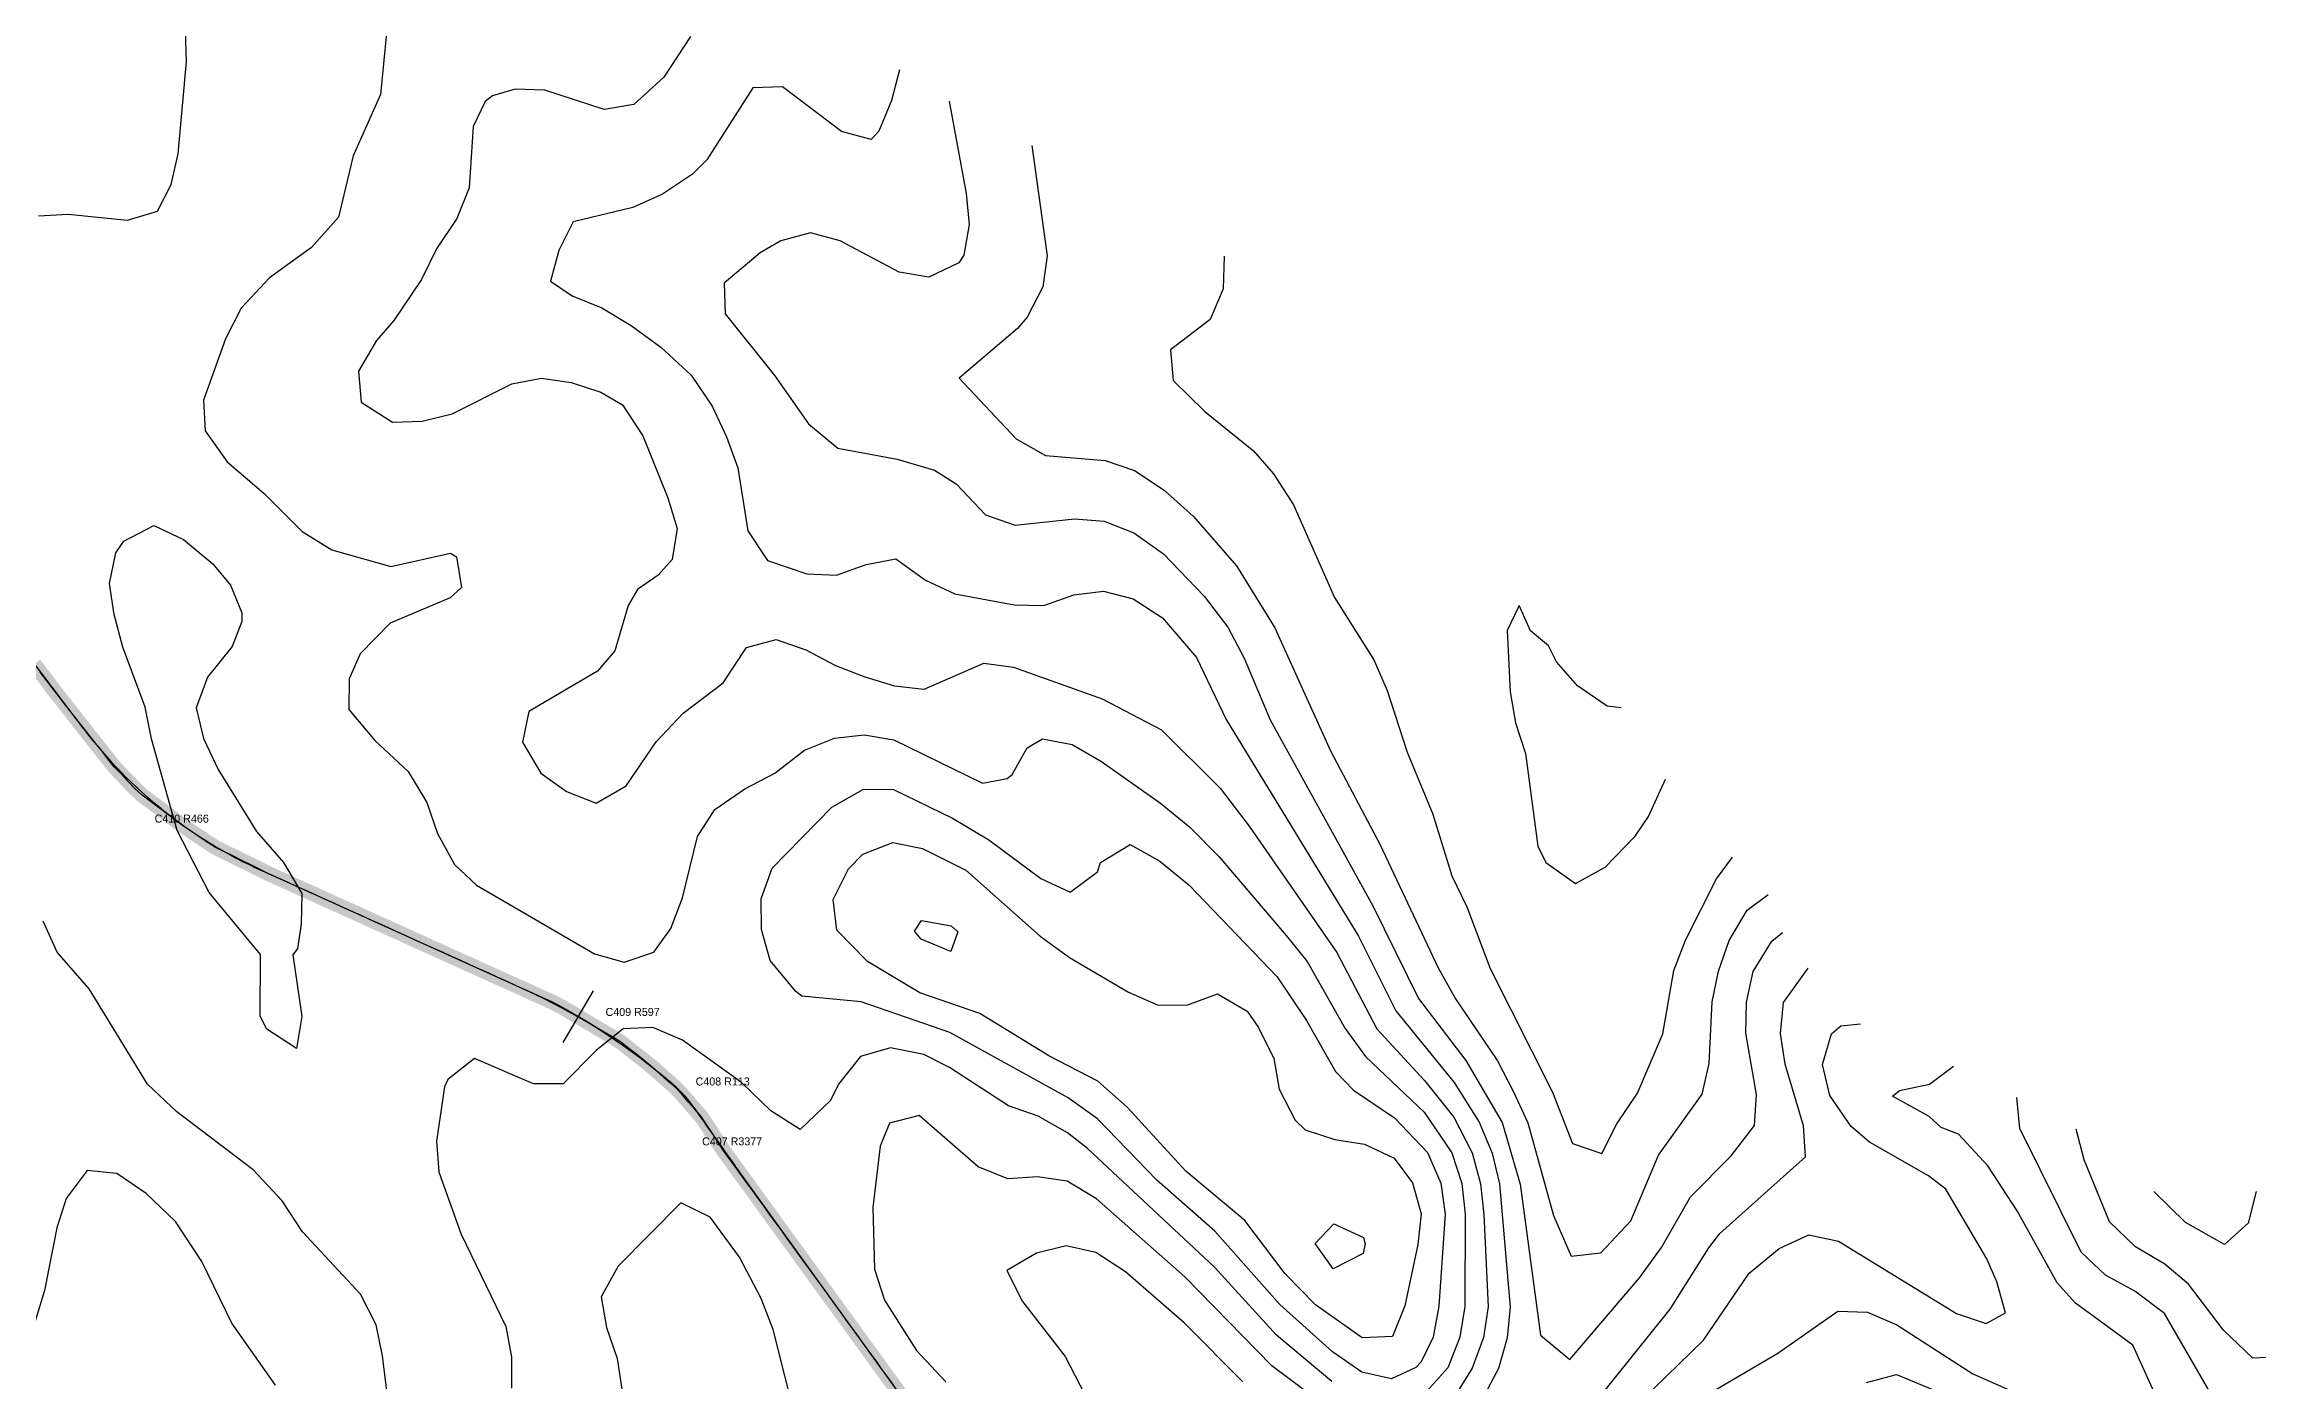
# Model space of a CAD drawing. Header units: metres. Extents: x 697254 to 930473, y 8023396 to 8227001.
# Drawn here: x 747557 to 749770, y 8189080 to 8190417 of the extents above; entities that cross this region are included whole.
import ezdxf

# ---------------------------------------------------------------- set-up
doc = ezdxf.new("R2010")
doc.units = ezdxf.units.M
for name, color, linetype in [('ALIGNMENT_FITTED', 4, 'Continuous'), ('CENTRELINE', 7, 'Continuous'), ('CHAINAGE', 7, 'Continuous'), ('CONTOUR_10M', 33, 'Continuous'), ('CONTOUR_INDEX_50M', 34, 'Continuous'), ('CURVE_LABELS', 4, 'Continuous'), ('GRADE_0-4', 3, 'Continuous'), ('GRADE_4-6', 2, 'Continuous')]:
    doc.layers.add(name, color=color, linetype=linetype)

msp = doc.modelspace()

# ---------------------------------------------------------------- linework, layer by layer
at = {"layer": 'ALIGNMENT_FITTED'}
for p, q in [((747596.1, 8189732.5), (747341.6, 8190066.5)), ((748038.3, 8189471.1), (747774.7, 8189590.3)), ((748185.9, 8189376.2), (748175.8, 8189384.6)), ((748671.8, 8188707.4), (748247.4, 8189295.5))]:
    msp.add_line(p, q, dxfattribs=at)
for centre, radius, start, end in [((747966.7, 8190014.9), 466, -142.6927, -114.3385), ((747792.2, 8188927.1), 597, 50.0233, 65.6615), ((748113.2, 8189289.4), 113.2, 34.6069, 50.0233), ((750985.4, 8191271.4), 3376.5, -145.3931, -144.184)]:
    msp.add_arc(centre, radius, start, end, dxfattribs=at)
at = {"layer": 'CENTRELINE'}
msp.add_polyline3d([(748406, 8189076, 1057.1), (748400.1, 8189084.1, 1057.2), (748394.2, 8189092.2, 1057.3), (748388.4, 8189100.3, 1057.5), (748382.5, 8189108.4, 1057.6), (748376.6, 8189116.5, 1057.4), (748370.7, 8189124.6, 1056.9), (748364.9, 8189132.7, 1056.3), (748359, 8189140.8, 1056.3), (748353.1, 8189148.9, 1056.2), (748347.3, 8189157, 1056.1), (748341.4, 8189165.1, 1056.2), (748335.5, 8189173.2, 1056.3), (748329.6, 8189181.3, 1056.1), (748323.8, 8189189.4, 1055.9), (748317.9, 8189197.5, 1055.9), (748312, 8189205.6, 1055.9), (748306.2, 8189213.7, 1055.6), (748300.3, 8189221.8, 1055.2), (748294.4, 8189229.9, 1054.9), (748288.5, 8189238, 1054.5), (748282.7, 8189246.1, 1054.1), (748276.8, 8189254.2, 1053.7), (748270.9, 8189262.3, 1053.6), (748265.1, 8189270.4, 1053.4), (748259.2, 8189278.5, 1053.3), (748253.3, 8189286.6, 1053.1), (748247.5, 8189294.7, 1053.3), (748241.6, 8189302.8, 1053.3), (748235.7, 8189310.9, 1053.1), (748230.2, 8189319.2, 1052.8), (748224.8, 8189327.6, 1052.7), (748219.3, 8189336, 1053.1), (748213.8, 8189344.3, 1053.5), (748207.2, 8189351.9, 1053.9), (748200.7, 8189359.4, 1054.4), (748194.1, 8189367, 1054.7), (748187.2, 8189374.2, 1055.4), (748179.7, 8189380.8, 1056), (748172.2, 8189387.4, 1056.6), (748164.7, 8189394, 1057.1), (748156.9, 8189400.4, 1057.7), (748149.1, 8189406.5, 1058), (748141.2, 8189412.7, 1058.3), (748133.4, 8189418.9, 1058.8), (748124.9, 8189424.3, 1059.4), (748116.3, 8189429.3, 1059.9), (748107.7, 8189434.4, 1060.1), (748099.1, 8189439.5, 1060.5), (748090.5, 8189444.6, 1061.2), (748081.9, 8189449.7, 1061.8), (748073.2, 8189454.8, 1062.3), (748064.3, 8189459.3, 1062.8), (748055.2, 8189463.4, 1063.1), (748046.1, 8189467.5, 1063.2), (748037, 8189471.7, 1063.5), (748027.9, 8189475.8, 1063.8), (748018.8, 8189479.9, 1064.1), (748009.6, 8189484, 1064.1), (748000.5, 8189488.2, 1064), (747991.4, 8189492.3, 1064.1), (747982.3, 8189496.4, 1064.2), (747973.2, 8189500.5, 1064.3), (747964.1, 8189504.6, 1064.4), (747955, 8189508.8, 1064.5), (747945.8, 8189512.9, 1064.7), (747936.7, 8189517, 1065), (747927.6, 8189521.1, 1065.4), (747918.5, 8189525.3, 1065.7), (747909.4, 8189529.4, 1066.1), (747900.3, 8189533.5, 1066.4), (747891.2, 8189537.6, 1066.9), (747882, 8189541.7, 1067.2), (747872.9, 8189545.9, 1067.6), (747863.8, 8189550, 1068), (747854.7, 8189554.1, 1068.5), (747845.6, 8189558.2, 1069), (747836.5, 8189562.4, 1069.4), (747827.4, 8189566.5, 1069.9), (747818.2, 8189570.6, 1070.4), (747809.1, 8189574.7, 1070.7), (747800, 8189578.9, 1070.9), (747790.9, 8189583, 1070.9), (747781.8, 8189587.1, 1070.9), (747772.8, 8189591.6, 1070.7), (747763.9, 8189596, 1070.7), (747754.9, 8189600.4, 1070.8), (747745.9, 8189604.8, 1070.9), (747736.9, 8189609.3, 1070.8), (747728, 8189613.7, 1070.7), (747719.6, 8189619.1, 1070.6), (747711.3, 8189624.7, 1070.6), (747703, 8189630.2, 1070.6), (747694.7, 8189635.8, 1070.6), (747686.7, 8189641.9, 1070.4), (747678.7, 8189647.9, 1070.1), (747670.7, 8189653.9, 1069.7), (747662.7, 8189659.9, 1069.4), (747654.7, 8189665.9, 1069.1), (747647.4, 8189672.7, 1068.9), (747640.5, 8189679.9, 1068.5), (747633.6, 8189687.2, 1067.9), (747626.7, 8189694.4, 1067.7), (747620.5, 8189702.3, 1067.6), (747614.3, 8189710.2, 1067.4), (747608.1, 8189718, 1067), (747601.9, 8189725.9, 1066.6), (747595.7, 8189733.7, 1066.4), (747589.5, 8189741.6, 1066), (747583.4, 8189749.4, 1065.4), (747577.2, 8189757.3, 1064.8), (747571, 8189765.2, 1064.5), (747564.9, 8189773.1, 1064.1), (747558.9, 8189781.1, 1063.7), (747552.8, 8189789, 1063.3)], dxfattribs=at)
at = {"layer": 'CHAINAGE'}
msp.add_line((748105.7, 8189470.4), (748075.2, 8189418.8), dxfattribs=at)
at = {"layer": 'CONTOUR_10M'}
for points, elevation in [([(747902, 8190458.5), (747893, 8190366.4), (747865.7, 8190305.2), (747850.9, 8190243.8), (747824.1, 8190213.4), (747782.2, 8190183.1), (747753.8, 8190152.7), (747738.1, 8190122.1), (747715.9, 8190060.8), (747717.7, 8190030.1), (747739.8, 8189999.1), (747776.4, 8189967.9), (747814.8, 8189929.6), (747844.3, 8189911.3), (747903.5, 8189894.5), (747963, 8189907.9), (747968.9, 8189904.2), (747973.9, 8189873.4), (747962.5, 8189863.3), (747902.8, 8189837.9), (747872.8, 8189807.3), (747861.8, 8189782.4), (747861.4, 8189751.7), (747887.2, 8189720.6), (747920.5, 8189689.5), (747939.2, 8189658.5), (747950, 8189627.6), (747967, 8189596.7), (747988.9, 8189576.1), (748106.9, 8189507.2), (748136.5, 8189499), (748166.3, 8189508.8), (748183.1, 8189532.7), (748194.8, 8189563.3), (748210, 8189624.7), (748227.3, 8189651.5), (748257.2, 8189672.4), (748287.1, 8189687.9), (748317, 8189710.8), (748346.9, 8189723), (748376.6, 8189726.2), (748406.2, 8189721.4), (748494.8, 8189677.8), (748519.5, 8189682.6), (748524.6, 8189686.7), (748539.5, 8189713.2), (748554.7, 8189722.1), (748584.3, 8189716.7), (748613.8, 8189699.5), (748672.7, 8189658), (748702.1, 8189633.9), (748731.5, 8189604.3), (748798.4, 8189525.7), (748819.4, 8189499.6), (748857.3, 8189432.7), (748877.6, 8189404.5), (748936.4, 8189349), (748964, 8189308.5), (748974, 8189277.6), (748977.3, 8189246.9), (748977, 8189154.6), (748972.1, 8189123.9), (748959.9, 8189093.3), (748933.1, 8189063.4)], 1060), ([(747551.2, 8190245.2), (747580.9, 8190246.9), (747640.2, 8190240.7), (747670, 8190249.7), (747683.8, 8190276.5), (747690.6, 8190307.2), (747698.9, 8190399.3), (747698.2, 8190430.1)], 1060), ([(748411.9, 8190391.2), (748403.7, 8190360.5), (748391.2, 8190329.9), (748383.4, 8190321.5), (748353.8, 8190329.3), (748294.9, 8190374), (748265.2, 8190373), (748219.3, 8190301.1), (748204.9, 8190286.8), (748174.9, 8190266.8), (748145.1, 8190253.5), (748085.5, 8190239), (748071.4, 8190210.6), (748063, 8190179.9), (748084.7, 8190165.1), (748114.3, 8190153.2), (748143.7, 8190135.6), (748173.2, 8190114), (748203.7, 8190086), (748224.5, 8190055), (748238.8, 8190024.1), (748250.1, 8189993.2), (748260.2, 8189930.2), (748279.9, 8189900.6), (748319.1, 8189887.3), (748348.7, 8189886), (748378.5, 8189896.7), (748408.3, 8189902.2), (748437.7, 8189880.8), (748467.3, 8189867.1), (748526.5, 8189856.1), (748556.2, 8189855.7), (748586, 8189866.3), (748615.8, 8189869.9), (748645.4, 8189862.3), (748674.8, 8189843.2), (748708.8, 8189803.5), (748738.4, 8189741.6), (748870.7, 8189524.8), (748907.9, 8189450.4), (748966.4, 8189378.8), (748991.3, 8189338.9), (749004.4, 8189308), (749011.7, 8189277.2), (749022.3, 8189154.1), (749019.3, 8189123.4), (749010.7, 8189092.7), (748994.3, 8189062.1)], 1040), ([(748461.5, 8190359.9), (748478.6, 8190267.4), (748481.5, 8190236.6), (748476.1, 8190205.9), (748471.1, 8190198.3), (748441.2, 8190183.7), (748411.6, 8190188.7), (748352.6, 8190220.2), (748323, 8190228), (748293.2, 8190220.1), (748272.5, 8190208.3), (748236.6, 8190177.9), (748237.7, 8190147.1), (748287.2, 8190085.1), (748320.8, 8190037.1), (748350.2, 8190013), (748409.4, 8190001.8), (748447, 8189991), (748468.5, 8189977.3), (748497.9, 8189946.3), (748527.4, 8189935.9), (748586.9, 8189942.1), (748616.6, 8189939.9), (748646.1, 8189928.1), (748675.6, 8189907.2), (748716.3, 8189864.9), (748740, 8189833.9), (748756.4, 8189802.9), (748782.3, 8189741.1), (748885, 8189555.4), (748930.7, 8189462.7), (748978.1, 8189400.6), (749014.2, 8189338.7), (749032.2, 8189277), (749052.6, 8189126.2), (749082, 8189101.7), (749151.5, 8189183.3), (749173.7, 8189213.8), (749202.6, 8189264.3), (749243.4, 8189305.3), (749266.6, 8189335.8), (749268.6, 8189366.5), (749257.9, 8189428.1), (749258.7, 8189458.9), (749265.4, 8189489.6), (749283.8, 8189520.1), (749294.7, 8189528.7)], 1030), ([(748544.1, 8190315.4), (748559.6, 8190205), (748555.3, 8190174.3), (748539.4, 8190143.7), (748529.7, 8190132.5), (748471.5, 8190083), (748528.4, 8190022.3), (748557.9, 8190005.4), (748617.3, 8190000.6), (748646.8, 8189990.4), (748676.3, 8189970.9), (748705.7, 8189944.6), (748748.7, 8189895.3), (748787, 8189833.3), (748842.9, 8189709.7), (748891.9, 8189616.9), (748950.3, 8189493.2), (748967.7, 8189462.2), (749009.6, 8189400.2), (749025.5, 8189369.3), (749040.1, 8189338.4), (749065.7, 8189245.8), (749083.2, 8189204.9), (749112.9, 8189208.4), (749143, 8189240.3), (749170.5, 8189306.1), (749214.3, 8189367.1), (749221.2, 8189397.8), (749224.1, 8189459.3), (749230.5, 8189490), (749241.3, 8189520.6), (749259.1, 8189551.1), (749280.1, 8189566.5)], 1020), ([(748736.4, 8190204.9), (748735.5, 8190172.2), (748722.3, 8190141.6), (748682.9, 8190111.3), (748685.3, 8190080.5), (748717.1, 8190049.4), (748765.8, 8190010.3), (748785.7, 8189987.1), (748805.6, 8189956.1), (748846.6, 8189863.4), (748885.9, 8189801.4), (748899.5, 8189770.5), (748919.2, 8189708.8), (748945.1, 8189647), (748964, 8189585.3), (748979, 8189554.4), (749002.3, 8189492.6), (749064.6, 8189368.9), (749084.5, 8189317.8), (749114.1, 8189307.6), (749129.1, 8189337.4), (749149.5, 8189367.9), (749174.8, 8189427.2), (749186.1, 8189490.5), (749197.6, 8189521.1), (749228.6, 8189582.2), (749244.7, 8189604.1)], 1010), ([(747628.3, 8189908.1), (747636.5, 8189920), (747666.4, 8189935.5), (747695.9, 8189921.4), (747725.4, 8189897.3), (747743, 8189876), (747754.5, 8189848.3), (747754.4, 8189839.4), (747744.8, 8189814.5), (747720, 8189784), (747708.8, 8189753.4), (747716.2, 8189722.6), (747730.7, 8189691.6), (747769.1, 8189629.7), (747796, 8189598.6), (747814.4, 8189567.7), (747813.6, 8189536.9), (747810, 8189512.5), (747805.5, 8189506.3), (747814.2, 8189444.7), (747808.9, 8189412.8), (747779.4, 8189432), (747772.6, 8189445.1), (747772.9, 8189506.7), (747721.7, 8189568.7), (747689.8, 8189630.6), (747664, 8189722.1), (747657.8, 8189754), (747635.3, 8189813.9), (747626.8, 8189846.6), (747622, 8189877.4), (747628.3, 8189908.1)], 1070), ([(748344.2, 8189653.9), (748376, 8189672), (748405.7, 8189671.5), (748464.7, 8189642.9), (748501.1, 8189621.3), (748553.1, 8189582.7), (748582.6, 8189569), (748609.8, 8189589.3), (748612.7, 8189598.5), (748642.6, 8189616.7), (748672.1, 8189600), (748701.5, 8189576.1), (748789.5, 8189484.4), (748818.7, 8189440.7), (748847.8, 8189389.5), (748865.6, 8189371.1), (748906.6, 8189343.4), (748939.7, 8189308.8), (748952.9, 8189277.9), (748957.3, 8189247.1), (748951, 8189154.9), (748945.3, 8189124.2), (748933.5, 8189099.3), (748927.9, 8189093.7), (748903.6, 8189082.5), (748874, 8189089.2), (748844.6, 8189109.4), (748792, 8189156.7), (748727.2, 8189230), (748669.2, 8189281.1), (748609.7, 8189342.4), (748580.3, 8189363.4), (748462.3, 8189428.7), (748373.5, 8189459.3), (748314.2, 8189465), (748308.3, 8189469.8), (748282.7, 8189500.8), (748274, 8189531.7), (748273.7, 8189562.4), (748284.7, 8189593.1), (748344.2, 8189653.9)], 1070), ([(748360.7, 8189592.2), (748375.2, 8189607), (748405.1, 8189618.5), (748434.7, 8189612.7), (748478.1, 8189590.9), (748552.4, 8189524.9), (748581.9, 8189503.7), (748640.9, 8189468.9), (748670.4, 8189456), (748700.1, 8189456.3), (748729.9, 8189467.2), (748759.4, 8189449.9), (748770.9, 8189433.7), (748785.9, 8189402.8), (748791.4, 8189372), (748807.3, 8189341.1), (748817.4, 8189331.5), (748847, 8189321.6), (748876.6, 8189317), (748906.2, 8189303), (748924.6, 8189278.2), (748933.4, 8189247.4), (748930.1, 8189216.6), (748917.1, 8189155.3), (748904.8, 8189124.7), (748874.4, 8189123.5), (748827.7, 8189156.3), (748797.5, 8189187.4), (748757, 8189240.8), (748698.2, 8189290), (748639.5, 8189354), (748610.2, 8189379.9), (748561.1, 8189405.4), (748492.2, 8189447.7), (748432.2, 8189468.4), (748379.8, 8189499.7), (748349.2, 8189530.8), (748345.5, 8189561.6), (748360.7, 8189592.2)], 1080), ([(747910.2, 8188982.3), (747895.1, 8189105.5), (747888.6, 8189136.3), (747873, 8189167.2), (747815.1, 8189229.4), (747794.6, 8189260.4), (747765.7, 8189291.5), (747689.4, 8189349.2), (747660, 8189377), (747601.7, 8189472.3), (747569.9, 8189509), (747555.8, 8189539.9)], 1060), ([(748426.7, 8189529.9), (748433.9, 8189540.6), (748463.5, 8189535.4), (748470.1, 8189529.4), (748463.2, 8189509.6), (748433.6, 8189522.1), (748426.7, 8189529.9)], 1090), ([(749108.9, 8189060.8), (749182.4, 8189152.2), (749220.9, 8189213.3), (749231.9, 8189227.6), (749317.7, 8189304.5), (749315.5, 8189335.2), (749297.4, 8189396.9), (749292.7, 8189427.7), (749295.5, 8189458.5), (749320.2, 8189492.9)], 1040), ([(748844.2, 8189079.8), (748788.7, 8189126), (748726.8, 8189194), (748599.9, 8189312.7), (748579.9, 8189328.5), (748550.4, 8189344.9), (748520.8, 8189355.4), (748461.9, 8189393.7), (748436.1, 8189406.8), (748402.7, 8189413.2), (748372.9, 8189404.7), (748351, 8189377), (748342.7, 8189360.6), (748312.7, 8189331.8), (748283.2, 8189350.3), (748253.9, 8189378.5), (748195, 8189420.9), (748165.4, 8189433.5), (748135.7, 8189432.4), (748108.5, 8189410.6), (748075.7, 8189377.2), (748046, 8189377.3), (747986.9, 8189402.8), (747960.2, 8189381.5), (747956.9, 8189374.2), (747948.9, 8189320.1), (747951.3, 8189289.3), (747973.3, 8189227.6), (748018.2, 8189134.8), (748024, 8189104), (748024, 8189073.2)], 1060), ([(749672.8, 8189054.3), (749644.8, 8189116.2), (749587.4, 8189158.2), (749569.2, 8189178.5), (749529.1, 8189250.4), (749499.9, 8189295.3), (749470.6, 8189327.1), (749453.3, 8189333.6), (749441.1, 8189344.6), (749404.6, 8189365), (749411.7, 8189370.8), (749441.4, 8189376.9), (749465.6, 8189395)], 1060), ([(749730.8, 8189053.7), (749676.3, 8189147.7), (749646.9, 8189170.1), (749617.4, 8189186), (749593.1, 8189209), (749531.7, 8189332.7), (749528.8, 8189363.5)], 1070), ([(749808.1, 8189298.8), (749811.5, 8189237.3), (749825.5, 8189211.7), (749856, 8189175.2), (749854.8, 8189144.5), (749794.6, 8189104.4), (749764.9, 8189103), (749735.5, 8189130.9), (749700.6, 8189177), (749676.9, 8189197), (749647.4, 8189214.5), (749621.4, 8189239.5), (749596.1, 8189301.3), (749588.1, 8189332.1)], 1080), ([(749768, 8189269.7), (749760, 8189237.9), (749736.5, 8189216.7), (749697.5, 8189238.6), (749665.8, 8189269.7)], 1090), ([(748827.4, 8189217.8), (748846, 8189237.5), (748875.6, 8189223.7), (748877.5, 8189217.2), (748875.4, 8189207.7), (748845.5, 8189192.5), (748827.4, 8189217.8)], 1090), ([(748755.2, 8189079.3), (748696.5, 8189138.3), (748637.7, 8189189.2), (748608.2, 8189208.6), (748578.6, 8189215.3), (748548.8, 8189208), (748519.2, 8189190.6), (748534.7, 8189159.7), (748577.3, 8189104.8), (748597, 8189066.7)], 1040), ([(749200.2, 8189055.4), (749289.9, 8189108), (749349.8, 8189149.9), (749379.4, 8189149.1), (749409, 8189136.4), (749485, 8189087.3), (749615.6, 8189029.8)], 1060), ([(749378.6, 8189078.6), (749408.4, 8189086.8), (749526.6, 8189037.7)], 1070)]:
    msp.add_lwpolyline(points, dxfattribs=dict(at, elevation=elevation))
at = {"layer": 'CONTOUR_INDEX_50M'}
for points, elevation in [([(748202.9, 8190424.3), (748176.3, 8190383.9), (748146.3, 8190356.6), (748116.5, 8190351.3), (748057.4, 8190370.7), (748027.7, 8190371.9), (748004.9, 8190365.1), (747997.8, 8190359.4), (747985.7, 8190334.5), (747981.8, 8190273.1), (747969.2, 8190242.5), (747948.9, 8190212), (747933.9, 8190181.4), (747906.3, 8190140.4), (747889, 8190120.4), (747871, 8190089.8), (747873.8, 8190059), (747905.1, 8190038.7), (747934.8, 8190040), (747964.6, 8190047.1), (748024.3, 8190077.3), (748054.1, 8190082.8), (748083.7, 8190078.5), (748113.3, 8190068.9), (748135, 8190056.1), (748155.2, 8190025.1), (748180.2, 8189963.3), (748189.5, 8189932.4), (748184.6, 8189901.7), (748170.6, 8189885.9), (748150, 8189871.4), (748140.6, 8189855.7), (748127.3, 8189810.1), (748110.1, 8189789.9), (748041.3, 8189749.6), (748035.1, 8189718.9), (748053.2, 8189688), (748079, 8189669.6), (748108.6, 8189657.9), (748138.5, 8189675.2), (748168.7, 8189719.1), (748195.7, 8189747.8), (748235.4, 8189778.1), (748258.8, 8189813.6), (748288.6, 8189821.6), (748318.2, 8189811.4), (748347.7, 8189795.5), (748377.3, 8189784.4), (748406.8, 8189775.3), (748436.5, 8189771.8), (748496.2, 8189797.8), (748525.8, 8189793.9), (748614.5, 8189762.1), (748673.6, 8189731.3), (748732.3, 8189673), (748761.5, 8189635.1), (748849.2, 8189508.6), (748889.1, 8189432.4), (748936.8, 8189380.8), (748966, 8189344), (748984.3, 8189308.3), (748992.6, 8189277.4), (748995.9, 8189246.6), (749000.2, 8189154.3), (748995.6, 8189123.6), (748984.5, 8189093), (748965.4, 8189062.5)], 1050), ([(749133.3, 8189753.2), (749119.2, 8189754.8), (749089.7, 8189775.2), (749068.6, 8189799.4), (749060.5, 8189815.2), (749042.7, 8189830.4), (749031.3, 8189855.5), (749019.2, 8189830.7), (749022.2, 8189769.1), (749027.5, 8189738.3), (749037.7, 8189707.5), (749050, 8189615.1), (749058, 8189598.5), (749087.5, 8189577.7), (749117.3, 8189593.8), (749147.4, 8189625.1), (749160.5, 8189644.5), (749177.7, 8189681.8)], 1000), ([(749140.8, 8189048.3), (749215.5, 8189121.1), (749261.1, 8189188), (749291.1, 8189212.6), (749321, 8189226.5), (749350.6, 8189220), (749468.5, 8189147.8), (749498.1, 8189137.6), (749517.6, 8189148.4), (749509, 8189179.2), (749498.8, 8189202.4), (749457.7, 8189272.1), (749440.4, 8189285.3), (749381.4, 8189319.1), (749363.1, 8189334.7), (749342, 8189365.7), (749334.7, 8189396.5), (749343.5, 8189427.2), (749353, 8189435.3), (749372.7, 8189437.2)], 1050), ([(748843.9, 8189050.3), (748784, 8189095.3), (748697, 8189184.4), (748608.8, 8189262.3), (748579.3, 8189280.1), (748549.7, 8189284.2), (748520, 8189282.4), (748490.4, 8189294.4), (748431.6, 8189345.6), (748401.8, 8189338), (748392.6, 8189315.1), (748385.3, 8189253.6), (748387, 8189192.1), (748396.7, 8189161.2), (748428.9, 8189110.8), (748458.3, 8189079.4)], 1050), ([(747788.2, 8189075.9), (747744.5, 8189137.9), (747714.4, 8189199.8), (747688.2, 8189239.7), (747658.8, 8189267.8), (747629.3, 8189287.6), (747599.7, 8189290.7), (747578.8, 8189262.8), (747569.3, 8189233.4), (747557, 8189170.8), (747547.8, 8189140.2)], 1050), ([(748308.8, 8189039.2), (748285.6, 8189131.8), (748273.4, 8189162.7), (748251.9, 8189204.1), (748222.6, 8189244.1), (748193.1, 8189258.2), (748130.5, 8189195), (748113.6, 8189164.5), (748118.8, 8189133.7), (748129.5, 8189102.8), (748134.3, 8189072)], 1050)]:
    msp.add_lwpolyline(points, dxfattribs=dict(at, elevation=elevation))
at = {"layer": 'GRADE_0-4', "const_width": 15}
for points in [[(748090.5, 8189444.6), (748081.9, 8189449.7), (748073.2, 8189454.8), (748064.3, 8189459.3), (748055.2, 8189463.4), (748046.1, 8189467.5), (748037, 8189471.7), (748027.9, 8189475.8), (748018.8, 8189479.9), (748009.6, 8189484), (748000.5, 8189488.2), (747991.4, 8189492.3), (747982.3, 8189496.4), (747973.2, 8189500.5), (747964.1, 8189504.6), (747955, 8189508.8), (747945.8, 8189512.9), (747936.7, 8189517), (747927.6, 8189521.1), (747918.5, 8189525.3), (747909.4, 8189529.4), (747900.3, 8189533.5), (747891.2, 8189537.6), (747882, 8189541.7), (747872.9, 8189545.9), (747863.8, 8189550), (747854.7, 8189554.1), (747845.6, 8189558.2), (747836.5, 8189562.4), (747827.4, 8189566.5), (747818.2, 8189570.6), (747809.1, 8189574.7), (747800, 8189578.9), (747790.9, 8189583), (747781.8, 8189587.1), (747772.8, 8189591.6), (747763.9, 8189596), (747754.9, 8189600.4), (747745.9, 8189604.8), (747736.9, 8189609.3), (747728, 8189613.7), (747719.6, 8189619.1), (747711.3, 8189624.7), (747703, 8189630.2), (747694.7, 8189635.8), (747686.7, 8189641.9), (747678.7, 8189647.9), (747670.7, 8189653.9), (747662.7, 8189659.9), (747654.7, 8189665.9), (747647.4, 8189672.7), (747640.5, 8189679.9), (747633.6, 8189687.2), (747626.7, 8189694.4), (747620.5, 8189702.3), (747614.3, 8189710.2), (747608.1, 8189718), (747601.9, 8189725.9), (747595.7, 8189733.7), (747589.5, 8189741.6), (747583.4, 8189749.4), (747577.2, 8189757.3), (747571, 8189765.2), (747564.9, 8189773.1), (747558.9, 8189781.1), (747552.8, 8189789), (747546.8, 8189797)], [(748411.8, 8189067.9), (748406, 8189076), (748400.1, 8189084.1), (748394.2, 8189092.2), (748388.4, 8189100.3), (748382.5, 8189108.4), (748376.6, 8189116.5), (748370.7, 8189124.6), (748364.9, 8189132.7), (748359, 8189140.8), (748353.1, 8189148.9), (748347.3, 8189157), (748341.4, 8189165.1), (748335.5, 8189173.2), (748329.6, 8189181.3), (748323.8, 8189189.4), (748317.9, 8189197.5), (748312, 8189205.6), (748306.2, 8189213.7), (748300.3, 8189221.8), (748294.4, 8189229.9), (748288.5, 8189238), (748282.7, 8189246.1), (748276.8, 8189254.2), (748270.9, 8189262.3), (748265.1, 8189270.4), (748259.2, 8189278.5), (748253.3, 8189286.6), (748247.5, 8189294.7), (748241.6, 8189302.8), (748235.7, 8189310.9), (748230.2, 8189319.2), (748224.8, 8189327.6), (748219.3, 8189336), (748213.8, 8189344.3), (748207.2, 8189351.9), (748200.7, 8189359.4), (748194.1, 8189367), (748187.2, 8189374.2), (748179.7, 8189380.8), (748172.2, 8189387.4)]]:
    msp.add_lwpolyline(points, dxfattribs=at)
at = {"layer": 'GRADE_4-6', "const_width": 15}
msp.add_lwpolyline([(748172.2, 8189387.4), (748164.7, 8189394), (748156.9, 8189400.4), (748149.1, 8189406.5), (748141.2, 8189412.7), (748133.4, 8189418.9), (748124.9, 8189424.3), (748116.3, 8189429.3), (748107.7, 8189434.4), (748099.1, 8189439.5), (748090.5, 8189444.6)], dxfattribs=at)

# ---------------------------------------------------------------- texts
at = {"layer": 'CURVE_LABELS'}
for s, p in [('C410 R466', (747667.2, 8189638.5)), ('C409 R597', (748118, 8189445.2)), ('C408 R113', (748208, 8189375.7)), ('C407 R3377', (748214.5, 8189315.8))]:
    msp.add_text(s, height=8, dxfattribs=at).set_placement(p)

doc.saveas('drawing.dxf')
